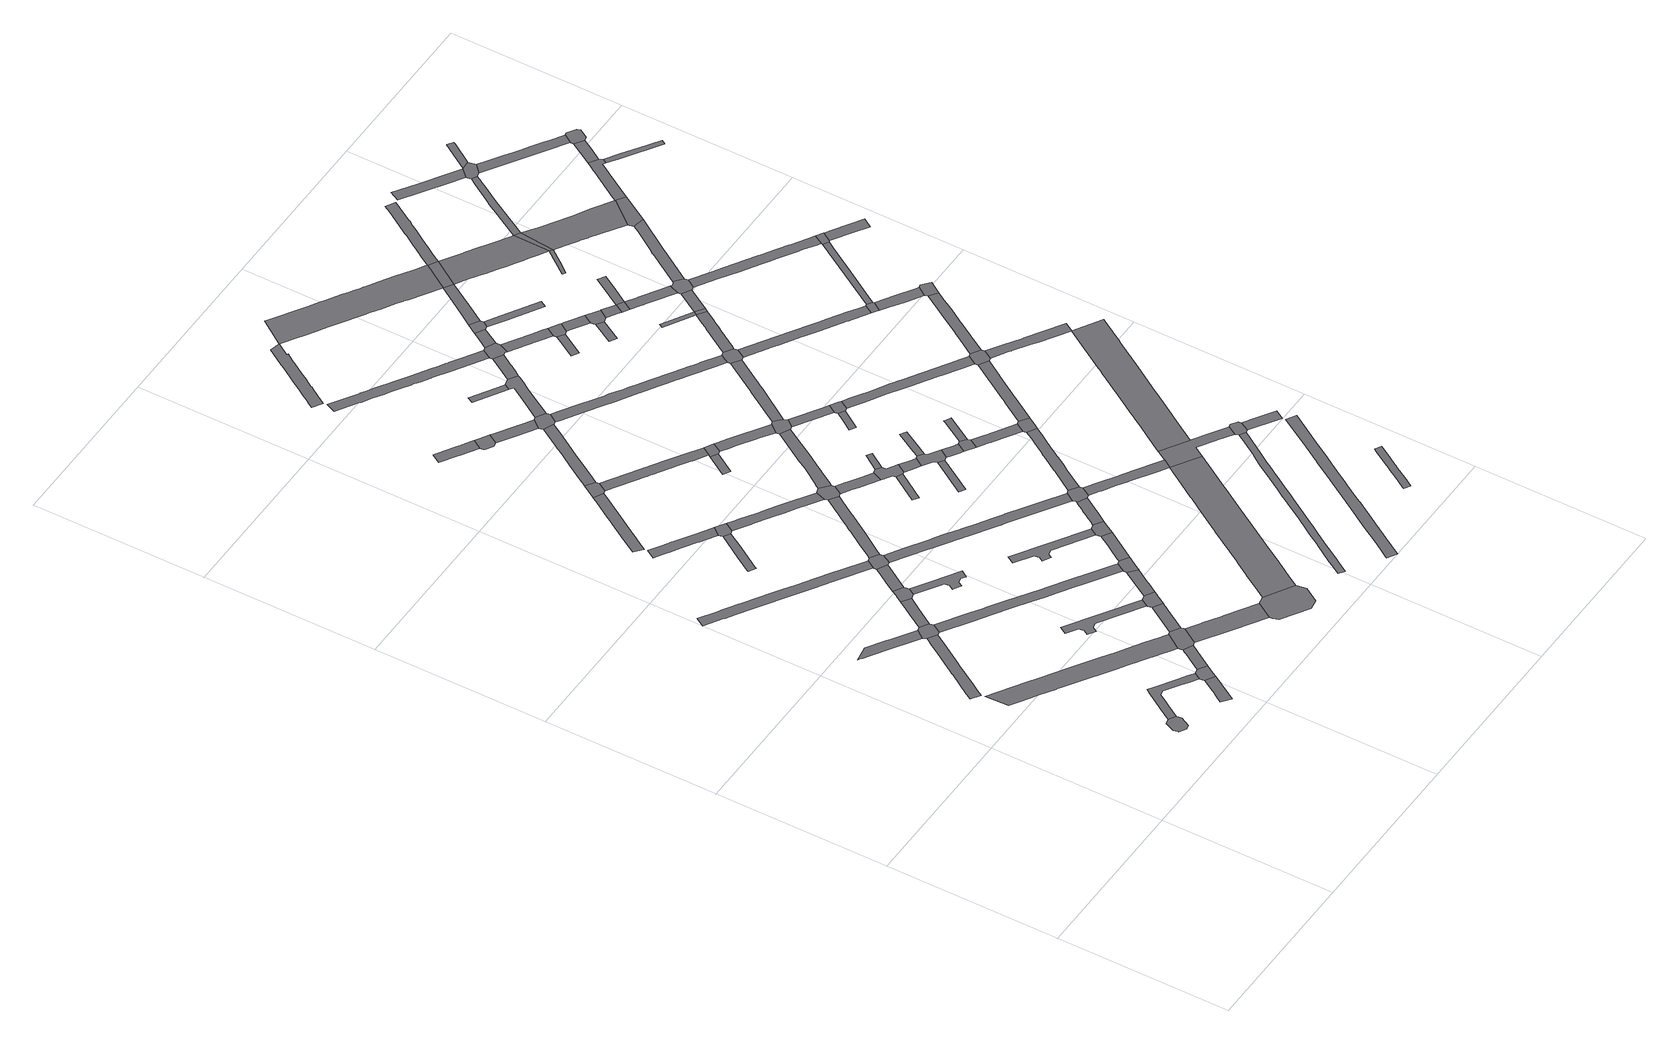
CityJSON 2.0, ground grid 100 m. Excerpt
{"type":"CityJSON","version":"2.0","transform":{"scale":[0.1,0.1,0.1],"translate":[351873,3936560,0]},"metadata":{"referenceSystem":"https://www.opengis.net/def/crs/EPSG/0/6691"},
"CityObjects":{
"road1":{"type":"Road","geometry":[{"type":"MultiSurface","lod":"1","boundaries":[[[0,1,2,3,4,5,6,7,8,9]]]}]},
"road2":{"type":"Road","attributes":{"RoadStructureAttribute.sectionType":"1"},"geometry":[{"type":"MultiSurface","lod":"1","boundaries":[[[10,11,12,13,14,15,16,17,18,19,20,21,22,23,24,25,26,27,28]]]}]},
"road3":{"type":"Road","attributes":{"RoadStructureAttribute.sectionType":"1"},"geometry":[{"type":"MultiSurface","lod":"1","boundaries":[[[29,30,31,32,33,34,35,36,37,38,39,40,41]]]}]},
"road4":{"type":"Road","attributes":{"RoadStructureAttribute.sectionType":"1"},"geometry":[{"type":"MultiSurface","lod":"1","boundaries":[[[42,43,44,45,46,47,48,49,50,51,52,53,54,55,56,57,58,2,1]]]}]},
"road5":{"type":"Road","attributes":{"RoadStructureAttribute.sectionType":"1"},"geometry":[{"type":"MultiSurface","lod":"1","boundaries":[[[59,60,61,62,63,64,65,66,67,68,69,70,71,72,73,74,75,76,77,78,79,80,81,82,83,84,85,86,87,88,89,90]]]}]},
"road6":{"type":"Road","attributes":{"RoadStructureAttribute.sectionType":"1"},"geometry":[{"type":"MultiSurface","lod":"1","boundaries":[[[91,92,93,94,95,96,97,98]]]}]},
"road7":{"type":"Road","geometry":[{"type":"MultiSurface","lod":"1","boundaries":[[[10,28,99,100,101,102,29,41]]]}]},
"road8":{"type":"Road","geometry":[{"type":"MultiSurface","lod":"1","boundaries":[[[103,50,49,93,92,104,105]]]}]},
"road9":{"type":"Road","attributes":{"RoadStructureAttribute.sectionType":"1"},"geometry":[{"type":"MultiSurface","lod":"1","boundaries":[[[106,107,108,109,110,111,112,113,114,115,116,117,118,119,120,121,122,123,124,125,126,127,128,129,130,131,132]]]}]},
"road10":{"type":"Road","attributes":{"RoadStructureAttribute.sectionType":"1"},"geometry":[{"type":"MultiSurface","lod":"1","boundaries":[[[133,134,135,136,137,102,101]]]}]},
"road11":{"type":"Road","attributes":{"RoadStructureAttribute.sectionType":"1"},"geometry":[{"type":"MultiSurface","lod":"1","boundaries":[[[138,139,140,141,142,143,103,105]]]}]},
"road12":{"type":"Road","geometry":[{"type":"MultiSurface","lod":"1","boundaries":[[[144,145,146,147,135,134,148,149,150]]]}]},
"road13":{"type":"Road","geometry":[{"type":"MultiSurface","lod":"1","boundaries":[[[151,80,79,140,139,152,153,154,155]]]}]},
"road14":{"type":"Road","attributes":{"RoadStructureAttribute.sectionType":"1"},"geometry":[{"type":"MultiSurface","lod":"1","boundaries":[[[156,157,158,159,160,161,162,163,164,165,166,167,168,169,170,171,172,173,174,175]]]}]},
"road15":{"type":"Road","attributes":{"RoadStructureAttribute.sectionType":"1"},"geometry":[{"type":"MultiSurface","lod":"1","boundaries":[[[176,177,178,179,180,181,182,183]]]}]},
"road16":{"type":"Road","attributes":{"RoadStructureAttribute.sectionType":"1"},"geometry":[{"type":"MultiSurface","lod":"1","boundaries":[[[184,185,144,150,186,187]]]}]},
"road17":{"type":"Road","attributes":{"RoadStructureAttribute.sectionType":"1"},"geometry":[{"type":"MultiSurface","lod":"1","boundaries":[[[188,189,190,191,192,193,194,195,196,197]]]}]},
"road18":{"type":"Road","attributes":{"RoadStructureAttribute.sectionType":"1"},"geometry":[{"type":"MultiSurface","lod":"1","boundaries":[[[198,199,200,201,202,203,204,205,206,207,208,209,149,148]]]}]},
"road19":{"type":"Road","attributes":{"RoadStructureAttribute.sectionType":"1"},"geometry":[{"type":"MultiSurface","lod":"1","boundaries":[[[210,211,212,213,214,215,216,217,218,219,220,221,222,223,224,225,226,227,228,229,230,231,232,233,234,235,236,237,238,239,240,241,242,100,99]]]}]},
"road20":{"type":"Road","attributes":{"RoadStructureAttribute.sectionType":"1"},"geometry":[{"type":"MultiSurface","lod":"1","boundaries":[[[243,244,245,246,247,248,249,250,251,252,253,254,255,256,257]]]}]},
"road21":{"type":"Road","attributes":{"RoadStructureAttribute.sectionType":"1"},"geometry":[{"type":"MultiSurface","lod":"1","boundaries":[[[258,259,260,261,262,263,151,155]]]}]},
"road22":{"type":"Road","geometry":[{"type":"MultiSurface","lod":"1","boundaries":[[[264,265,266,115,114,187,186,267,268]]]}]},
"road23":{"type":"Road","attributes":{"RoadStructureAttribute.sectionType":"1"},"geometry":[{"type":"MultiSurface","lod":"1","boundaries":[[[269,270,271,272,273,274,275,153,152,276,277,278,279,280]]]}]},
"road24":{"type":"Road","geometry":[{"type":"MultiSurface","lod":"1","boundaries":[[[176,183,281,282,156,175]]]}]},
"road25":{"type":"Road","geometry":[{"type":"MultiSurface","lod":"1","boundaries":[[[196,283,263,262,284,285,286,287,288,289,197]]]}]},
"road26":{"type":"Road","geometry":[{"type":"MultiSurface","lod":"1","boundaries":[[[290,291,292,293,294,249,248]]]}]},
"road27":{"type":"Road","attributes":{"RoadStructureAttribute.sectionType":"1"},"geometry":[{"type":"MultiSurface","lod":"1","boundaries":[[[288,295,296,297,298,299,289]]]}]},
"road28":{"type":"Road","attributes":{"RoadStructureAttribute.sectionType":"1"},"geometry":[{"type":"MultiSurface","lod":"1","boundaries":[[[300,301,302,303,304,305,306,307,308,309,310,265,264,311,312,313,314,315,316,317,318,319,320]]]}]},
"road29":{"type":"Road","attributes":{"RoadStructureAttribute.sectionType":"1"},"geometry":[{"type":"MultiSurface","lod":"1","boundaries":[[[321,322,323,324,325,326,327,328,282,281,329,330,331,332,333,334,335,336,337,338,339,340]]]}]},
"road30":{"type":"Road","attributes":{"RoadStructureAttribute.sectionType":"1"},"geometry":[{"type":"MultiSurface","lod":"1","boundaries":[[[341,342,343,344,345,346,347,348,349,350,351,352]]]}]},
"road31":{"type":"Road","geometry":[{"type":"MultiSurface","lod":"1","boundaries":[[[353,354,355,356,357,280,279,358,359]]]}]},
"road32":{"type":"Road","geometry":[{"type":"MultiSurface","lod":"1","boundaries":[[[360,361,221,220,298,297,362,363,364,365,366,367,368]]]}]},
"road33":{"type":"Road","attributes":{"RoadStructureAttribute.sectionType":"1"},"geometry":[{"type":"MultiSurface","lod":"1","boundaries":[[[369,370,371,372,373,374,375,376,377,378]]]}]},
"road34":{"type":"Road","geometry":[{"type":"MultiSurface","lod":"1","boundaries":[[[379,380,381,382,383,352,351,384,385]]]}]},
"road35":{"type":"Road","attributes":{"RoadStructureAttribute.sectionType":"1"},"geometry":[{"type":"MultiSurface","lod":"1","boundaries":[[[386,387,388,389,390,391,392,393,394,395,293,292,396,397,398,399,400,401]]]}]},
"road36":{"type":"Road","attributes":{"RoadStructureAttribute.sectionType":"1"},"geometry":[{"type":"MultiSurface","lod":"1","boundaries":[[[402,403,404,405,406,407,291,290,408,409,410,411,412,413,414,415,416,417,418,419]]]}]},
"road37":{"type":"Road","attributes":{"RoadStructureAttribute.sectionType":"1"},"geometry":[{"type":"MultiSurface","lod":"1","boundaries":[[[267,420,421,422,423,424,425,426,427,428,429,430,431,432,433,434,435,436,437,438,439,440,441,442,443,444,445,446,447,448,449,450,451,452,453,454,455,456,457,458,459,460,461,462,463,464,465,466,467,268]]]}]},
"road38":{"type":"Road","attributes":{"RoadStructureAttribute.sectionType":"1"},"geometry":[{"type":"MultiSurface","lod":"1","boundaries":[[[367,468,469,470,471,472,473,474,475,476,477,478,479,368]]]}]},
"road39":{"type":"Road","geometry":[{"type":"MultiSurface","lod":"1","boundaries":[[[480,481,482,483,484,321,340,485,300,320]]]}]},
"road40":{"type":"Road","attributes":{"RoadStructureAttribute.sectionType":"1"},"geometry":[{"type":"MultiSurface","lod":"1","boundaries":[[[486,487,488,489,490,381,380,491,492,493]]]}]},
"road41":{"type":"Road","geometry":[{"type":"MultiSurface","lod":"1","boundaries":[[[494,495,496,497]]]}]},
"road42":{"type":"Road","geometry":[{"type":"MultiSurface","lod":"1","boundaries":[[[377,472,471,498,499,500,378]]]}]},
"road43":{"type":"Road","attributes":{"RoadStructureAttribute.sectionType":"1"},"geometry":[{"type":"MultiSurface","lod":"1","boundaries":[[[501,502,503,504,505,506,507,508,509,510,482,481]]]}]},
"road44":{"type":"Road","geometry":[{"type":"MultiSurface","lod":"1","boundaries":[[[511,512,513,514,486,493,386,401]]]}]},
"road45":{"type":"Road","attributes":{"RoadStructureAttribute.sectionType":"1"},"geometry":[{"type":"MultiSurface","lod":"1","boundaries":[[[515,516,517,518,519,520,521,522,523,524,525,526,527,528,529,530,531,532,533,534,535,536,537,538,539,540]]]}]},
"road46":{"type":"Road","attributes":{"RoadStructureAttribute.sectionType":"1"},"geometry":[{"type":"MultiSurface","lod":"1","boundaries":[[[541,542,543,544]]]}]},
"road47":{"type":"Road","geometry":[{"type":"MultiSurface","lod":"1","boundaries":[[[545,546,419,418,497,496,547]]]}]},
"road48":{"type":"Road","attributes":{"RoadStructureAttribute.sectionType":"1"},"geometry":[{"type":"MultiSurface","lod":"1","boundaries":[[[499,548,549,550,551,552,553,554,555,556,557,558,559,500]]]}]},
"road49":{"type":"Road","attributes":{"RoadStructureAttribute.sectionType":"1"},"geometry":[{"type":"MultiSurface","lod":"1","boundaries":[[[560,561,562,563,564,484,483,565,566,567,568,569,570,571,572,573,574]]]}]},
"road50":{"type":"Road","geometry":[{"type":"MultiSurface","lod":"1","boundaries":[[[575,576,577,578,579,506,505,580,581,582,544,543,583]]]}]},
"road51":{"type":"Road","attributes":{"RoadStructureAttribute.sectionType":"1"},"geometry":[{"type":"MultiSurface","lod":"1","boundaries":[[[584,585,586,587,588,589,590,591,592,593,594,595,596,597,598,599,600,601,602,603,604,605,606,607,608,609,610,611,612,613,614,615,616,617,618]]]}]},
"road52":{"type":"Road","attributes":{"RoadStructureAttribute.sectionType":"1"},"geometry":[{"type":"MultiSurface","lod":"1","boundaries":[[[619,620,621,622]]]}]},
"road53":{"type":"Road","attributes":{"RoadStructureAttribute.sectionType":"1"},"geometry":[{"type":"MultiSurface","lod":"1","boundaries":[[[623,624,625,626,627,628]]]}]},
"road54":{"type":"Road","attributes":{"RoadStructureAttribute.sectionType":"1"},"geometry":[{"type":"MultiSurface","lod":"1","boundaries":[[[578,629,630,579]]]}]},
"road55":{"type":"Road","attributes":{"RoadStructureAttribute.sectionType":"1"},"geometry":[{"type":"MultiSurface","lod":"1","boundaries":[[[631,632,633,634,635,636,637,638,639,640,641,642,643,644,645,646,647,648,649,650,651,652,653,654,655,656,657,658,357,356]]]}]},
"road56":{"type":"Road","attributes":{"RoadStructureAttribute.sectionType":"1"},"geometry":[{"type":"MultiSurface","lod":"1","boundaries":[[[659,660,661,662,663,664,665,666,667,668,669,545,547]]]}]},
"road57":{"type":"Road","geometry":[{"type":"MultiSurface","lod":"1","boundaries":[[[670,671,672,622,621,673,674,675,514,513,676,677,678,679,680,681]]]}]},
"road58":{"type":"Road","attributes":{"RoadStructureAttribute.sectionType":"1"},"geometry":[{"type":"MultiSurface","lod":"1","boundaries":[[[682,683,684,685,686,687,575,583]]]}]},
"road59":{"type":"Road","geometry":[{"type":"MultiSurface","lod":"1","boundaries":[[[688,448,447,689,690,691,551,550,692,693,694]]]}]},
"road60":{"type":"Road","geometry":[{"type":"MultiSurface","lod":"1","boundaries":[[[695,696,623,628,697,698,699,700,701,685,684]]]}]},
"road61":{"type":"Road","geometry":[{"type":"MultiSurface","lod":"1","boundaries":[[[574,573,702,703,704,705,665,664]]]}]},
"road62":{"type":"Road","attributes":{"RoadStructureAttribute.sectionType":"1"},"geometry":[{"type":"MultiSurface","lod":"1","boundaries":[[[706,707,708,709,701,700]]]}]},
"road63":{"type":"Road","attributes":{"RoadStructureAttribute.sectionType":"1"},"geometry":[{"type":"MultiSurface","lod":"1","boundaries":[[[710,711,712,698,697,713,714,715,716]]]}]},
"road64":{"type":"Road","attributes":{"RoadStructureAttribute.sectionType":"1"},"geometry":[{"type":"MultiSurface","lod":"1","boundaries":[[[717,672,671,718,719,720,721,722]]]}]},
"road65":{"type":"Road","attributes":{"RoadStructureAttribute.sectionType":"1"},"geometry":[{"type":"MultiSurface","lod":"1","boundaries":[[[723,724,725,726,727,728,693,692,729,730,731,732,733,734,645]]]}]},
"road66":{"type":"Road","attributes":{"RoadStructureAttribute.sectionType":"1"},"geometry":[{"type":"MultiSurface","lod":"1","boundaries":[[[735,736,737,738,739,740,741,742,743,744,745,746,747,748,749,750,751,752,512,511,753,754,755,756,757,758,759,760,761,762,763,764,765,766,767,768,769,770,771,772,773]]]}]},
"road67":{"type":"Road","geometry":[{"type":"MultiSurface","lod":"1","boundaries":[[[710,716,774,775,776,777]]]}]},
"road68":{"type":"Road","attributes":{"RoadStructureAttribute.sectionType":"1"},"geometry":[{"type":"MultiSurface","lod":"1","boundaries":[[[778,779,780,781,703,702]]]}]},
"road69":{"type":"Road","attributes":{"RoadStructureAttribute.sectionType":"1"},"geometry":[{"type":"MultiSurface","lod":"1","boundaries":[[[782,783,784,785,786,787,788,789,790,791,792,793,794,795,796,797,798,799,800,801,688,694]]]}]},
"road70":{"type":"Road","attributes":{"RoadStructureAttribute.sectionType":"1"},"geometry":[{"type":"MultiSurface","lod":"1","boundaries":[[[802,803,804,805,806,807,808,809,810,811,812,813,814,815,816,817,818,819,820,821,822,823,824,825,826,827,828,829,830,831,832,833,834,835,836,837,838,839,840,841]]]}]},
"road71":{"type":"Road","attributes":{"RoadStructureAttribute.sectionType":"1"},"geometry":[{"type":"MultiSurface","lod":"1","boundaries":[[[842,843,844,845,846]]]}]},
"road72":{"type":"Road","geometry":[{"type":"MultiSurface","lod":"1","boundaries":[[[721,847,848,849,850,851,602,601,722]]]}]},
"road73":{"type":"Road","attributes":{"RoadStructureAttribute.sectionType":"1"},"geometry":[{"type":"MultiSurface","lod":"1","boundaries":[[[776,852,853,854,855,777]]]}]},
"road74":{"type":"Road","geometry":[{"type":"MultiSurface","lod":"1","boundaries":[[[856,779,778,842,846,857,858]]]}]},
"road75":{"type":"Road","attributes":{"RoadStructureAttribute.sectionType":"1"},"geometry":[{"type":"MultiSurface","lod":"1","boundaries":[[[859,860,775,774,861,862,863,864,865,866]]]}]},
"road76":{"type":"Road","attributes":{"RoadStructureAttribute.sectionType":"1"},"geometry":[{"type":"MultiSurface","lod":"1","boundaries":[[[867,868,869,870,871,872,705,704,873,874,875,876,877,878]]]}]},
"road77":{"type":"Road","attributes":{"RoadStructureAttribute.sectionType":"1"},"geometry":[{"type":"MultiSurface","lod":"1","boundaries":[[[879,880,851,850,881,882]]]}]},
"road78":{"type":"Road","attributes":{"RoadStructureAttribute.sectionType":"1"},"geometry":[{"type":"MultiSurface","lod":"1","boundaries":[[[883,884,885,849,848,886,887,888,889]]]}]},
"road79":{"type":"Road","attributes":{"RoadStructureAttribute.sectionType":"1"},"geometry":[{"type":"MultiSurface","lod":"1","boundaries":[[[890,891,892,893,894,895,896,897,898,899,900,901,902,903,904,905,906,907,908,909,910,911,912,913,914,915,916,917,918,919,920,921,922,923,924]]]}]},
"road80":{"type":"Road","attributes":{"RoadStructureAttribute.sectionType":"1"},"geometry":[{"type":"MultiSurface","lod":"1","boundaries":[[[925,926,927,928,929]]]}]},
"road81":{"type":"Road","attributes":{"RoadStructureAttribute.sectionType":"1"},"geometry":[{"type":"MultiSurface","lod":"1","boundaries":[[[930,931,932,933,934,935,936,937,938,939,940,941,942,943,944,945,946,947,948,949,950,951,952,953,954,955,956,957,958,959,960,961,962,963,540]]]}]},
"road82":{"type":"Road","geometry":[{"type":"MultiSurface","lod":"1","boundaries":[[[964,965,966,967,879,882]]]}]},
"road83":{"type":"Road","geometry":[{"type":"MultiSurface","lod":"1","boundaries":[[[865,792,791,968,969,970,971,866]]]}]},
"road84":{"type":"Road","geometry":[{"type":"MultiSurface","lod":"1","boundaries":[[[925,929,972,973,974,883,889]]]}]},
"road85":{"type":"Road","geometry":[{"type":"MultiSurface","lod":"1","boundaries":[[[645,644,975,976,977,978,979,980,981,982,983,984,985,986,987,723]]]}]},
"road86":{"type":"Road","geometry":[{"type":"MultiSurface","lod":"1","boundaries":[[[772,867,878,988,989,990,991,773]]]}]},
"road87":{"type":"Road","attributes":{"RoadStructureAttribute.sectionType":"1"},"geometry":[{"type":"MultiSurface","lod":"1","boundaries":[[[992,993,994,995]]]}]},
"road88":{"type":"Road","attributes":{"RoadStructureAttribute.sectionType":"1"},"geometry":[{"type":"MultiSurface","lod":"1","boundaries":[[[996,997,998,999,965,964]]]}]},
"road89":{"type":"Road","attributes":{"RoadStructureAttribute.sectionType":"1"},"geometry":[{"type":"MultiSurface","lod":"1","boundaries":[[[945,1000,1001,1002,1003,967,966,1004,1005,1006,1007]]]}]},
"road90":{"type":"Road","attributes":{"RoadStructureAttribute.sectionType":"1"},"geometry":[{"type":"MultiSurface","lod":"1","boundaries":[[[1008,1009,1010,973,972,1011,1012,1013,1014,1015]]]}]},
"road91":{"type":"Road","attributes":{"RoadStructureAttribute.sectionType":"1"},"geometry":[{"type":"MultiSurface","lod":"1","boundaries":[[[1016,1017,1018,1019,1020,1021,1022,1023,1024,1025,1026,1027,1028,1029,1030,858,857,1031,1032,1033,1034,1035,1036,1037,1038,1039,1040,1041]]]}]},
"road92":{"type":"Road","attributes":{"RoadStructureAttribute.sectionType":"1"},"geometry":[{"type":"MultiSurface","lod":"1","boundaries":[[[1042,1043,1044,1045,1046,1047,1048,1049,1050,1051,1052,1053,1054,1055,1056,1057,1058]]]}]},
"road93":{"type":"Road","attributes":{"RoadStructureAttribute.sectionType":"1"},"geometry":[{"type":"MultiSurface","lod":"1","boundaries":[[[1059,1060,1061,1062,1063,971,970,1064,1065,1066,1067,1068,1069]]]}]},
"road94":{"type":"Road","geometry":[{"type":"MultiSurface","lod":"1","boundaries":[[[1070,1071,1008,1015,995,994,1072,1073]]]}]},
"road95":{"type":"Road","geometry":[{"type":"MultiSurface","lod":"1","boundaries":[[[980,822,821,1074,1075,1076,1077,981]]]}]},
"road96":{"type":"Road","attributes":{"RoadStructureAttribute.sectionType":"1"},"geometry":[{"type":"MultiSurface","lod":"1","boundaries":[[[990,1078,1079,1080,1081,1082,1083,1084,1085,1086,1087,1088,1089,991]]]}]},
"road97":{"type":"Road","attributes":{"RoadStructureAttribute.sectionType":"1"},"geometry":[{"type":"MultiSurface","lod":"1","boundaries":[[[1072,1090,1091,1092,1093,1094,1095,1073]]]}]},
"road98":{"type":"Road","attributes":{"RoadStructureAttribute.sectionType":"1"},"geometry":[{"type":"MultiSurface","lod":"1","boundaries":[[[1096,1097,1098,1085]]]}]},
"road99":{"type":"Road","geometry":[{"type":"MultiSurface","lod":"1","boundaries":[[[945,1007,1099,946]]]}]},
"road100":{"type":"Road","geometry":[{"type":"MultiSurface","lod":"1","boundaries":[[[1093,1100,1101,1094]]]}]},
"road101":{"type":"Road","attributes":{"RoadStructureAttribute.sectionType":"1"},"geometry":[{"type":"MultiSurface","lod":"1","boundaries":[[[1074,1102,1103,1104,1105,1106,1107,1075]]]}]},
"road102":{"type":"Road","attributes":{"RoadStructureAttribute.sectionType":"1"},"geometry":[{"type":"MultiSurface","lod":"1","boundaries":[[[988,1108,1109,1110,1111,1112,1113,1114,1115,1116,1117,1118,1119,1120,1121,1122,1123,1124,1125,1126,1127,1128,1129,1130,1131,1132,1133,989]]]}]},
"road103":{"type":"Road","geometry":[{"type":"MultiSurface","lod":"1","boundaries":[[[1084,1134,1096,1085]]]}]},
"road104":{"type":"Road","attributes":{"RoadStructureAttribute.sectionType":"1"},"geometry":[{"type":"MultiSurface","lod":"1","boundaries":[[[1135,1136,1137,1138,1139,1101,1100,1140,1141,1142,1143,1144,1145]]]}]},
"road105":{"type":"Road","attributes":{"RoadStructureAttribute.sectionType":"1"},"geometry":[{"type":"MultiSurface","lod":"1","boundaries":[[[985,1146,1147,1148,1149,1150,1151,1152,1153,1154,1155,1156,1157,1158,1159,1160,1161,1162,1163,1164,1165,1166,1167,1168,1169,1170,1171,986]]]}]},
"road106":{"type":"Road","attributes":{"RoadStructureAttribute.sectionType":"1"},"geometry":[{"type":"MultiSurface","lod":"1","boundaries":[[[1101,1172,1173,1174,1175,1094]]]}]},
"road107":{"type":"Road","geometry":[{"type":"MultiSurface","lod":"1","boundaries":[[[1176,1177,1178,1179,1016,1041,1059,1069]]]}]},
"road108":{"type":"Road","attributes":{"RoadStructureAttribute.sectionType":"1"},"geometry":[{"type":"MultiSurface","lod":"1","boundaries":[[[1134,1180,1181,1182,1183,1096]]]}]},
"road109":{"type":"Road","attributes":{"RoadStructureAttribute.sectionType":"1"},"geometry":[{"type":"MultiSurface","lod":"1","boundaries":[[[1184,1185,1186,1187,1188,1189,1190,1191,1099,1007,1192,1193,1194,1195,1196,1197,1198,1199,1200,1201,1202,1203,1204]]]}]},
"road110":{"type":"Road","geometry":[{"type":"MultiSurface","lod":"1","boundaries":[[[1205,1206,1207,1208,1209,1210,1135,1145,1182,1181]]]}]},
"road111":{"type":"Road","attributes":{"RoadStructureAttribute.sectionType":"1"},"geometry":[{"type":"MultiSurface","lod":"1","boundaries":[[[1211,1212,1213,1214,1215,1203]]]}]},
"road112":{"type":"Road","attributes":{"RoadStructureAttribute.sectionType":"1"},"geometry":[{"type":"MultiSurface","lod":"1","boundaries":[[[1099,1216,1217,1218,1219,1220,1221,1222,1223,1224,1225,1226,1227,1228,1229,1230,1231,1232,1233,1234,1235,1236,946]]]}]},
"road113":{"type":"Road","attributes":{"RoadStructureAttribute.sectionType":"1"},"geometry":[{"type":"MultiSurface","lod":"1","boundaries":[[[1237,1238,1239,1240,1177,1176,1241,1242,1243,1244,1245,1246,1247,1160,1248]]]}]},
"road114":{"type":"Road","attributes":{"RoadStructureAttribute.sectionType":"1"},"geometry":[{"type":"MultiSurface","lod":"1","boundaries":[[[1178,1249,1250,1251,1252,1253,1254,1255,1256,1257,1258,1259,1260,1261,1262,1263,1264,1179]]]}]},
"road115":{"type":"Road","geometry":[{"type":"MultiSurface","lod":"1","boundaries":[[[1265,1266,1267,1268,1269,1122,1121]]]}]},
"road116":{"type":"Road","geometry":[{"type":"MultiSurface","lod":"1","boundaries":[[[1203,1215,1270,1204]]]}]},
"road117":{"type":"Road","attributes":{"RoadStructureAttribute.sectionType":"1"},"geometry":[{"type":"MultiSurface","lod":"1","boundaries":[[[1266,1271,1272,1273,1274,1275,1276,1277,1278,1279,1280,1267]]]}]},
"road118":{"type":"Road","attributes":{"RoadStructureAttribute.sectionType":"1"},"geometry":[{"type":"MultiSurface","lod":"1","boundaries":[[[1281,1282,1283,1284,1208,1207,1285,1286,1287,1288,1289]]]}]},
"road119":{"type":"Road","attributes":{"RoadStructureAttribute.sectionType":"1"},"geometry":[{"type":"MultiSurface","lod":"1","boundaries":[[[1290,1291,1292,1293,1294,1295,1296,1297,1298,1299,1300,1301,1302,1303,1304,1305,1306,1307,1308,1309,1206,1205]]]}]},
"road120":{"type":"Road","geometry":[{"type":"MultiSurface","lod":"1","boundaries":[[[1310,1311,1276,1275,1259,1258]]]}]},
"road121":{"type":"Road","attributes":{"RoadStructureAttribute.sectionType":"1"},"geometry":[{"type":"MultiSurface","lod":"1","boundaries":[[[1312,1269,1268,1313,1314,1315,1316,1317]]]}]},
"road122":{"type":"Road","attributes":{"RoadStructureAttribute.sectionType":"1"},"geometry":[{"type":"MultiSurface","lod":"1","boundaries":[[[1318,1319,1320,1321,1322,1323,1270,1215,1324,1325,1326,1327,1328,1329,1330,1331,1332]]]}]},
"road123":{"type":"Road","attributes":{"RoadStructureAttribute.sectionType":"1"},"geometry":[{"type":"MultiSurface","lod":"1","boundaries":[[[1270,1333,1334,1335,1336,1337,1338,1339,1340,1341,1342,1343,1344,1345,1346,1347,1348,1349,1204]]]}]},
"road124":{"type":"Road","attributes":{"RoadStructureAttribute.sectionType":"1"},"geometry":[{"type":"MultiSurface","lod":"1","boundaries":[[[1350,1351,1352,1353,1354,1355,1356,1357,1358,1359]]]}]},
"road125":{"type":"Road","geometry":[{"type":"MultiSurface","lod":"1","boundaries":[[[1288,1360,1332,1331,1289]]]}]},
"road126":{"type":"Road","geometry":[{"type":"MultiSurface","lod":"1","boundaries":[[[1301,1300,1317,1316,1361,1362]]]}]},
"road127":{"type":"Road","geometry":[{"type":"MultiSurface","lod":"1","boundaries":[[[1363,1364,1365,1366,1367,1368,1354,1353,1341,1340]]]}]},
"road128":{"type":"Road","attributes":{"RoadStructureAttribute.sectionType":"1"},"geometry":[{"type":"MultiSurface","lod":"1","boundaries":[[[1361,1369,1370,1371,1372,1373,1374,1375,1376,1362]]]}]},
"road129":{"type":"Road","attributes":{"RoadStructureAttribute.sectionType":"1"},"geometry":[{"type":"MultiSurface","lod":"1","boundaries":[[[1377,1378,1379,1380,1366,1365]]]}]},
"road130":{"type":"Road","attributes":{"RoadStructureAttribute.sectionType":"1"},"geometry":[{"type":"MultiSurface","lod":"1","boundaries":[[[1381,1382,1383,1384,1385,1386,1332,1360,1387,1388,1389,1390,1391,1392,1393,1394]]]}]},
"road131":{"type":"Road","attributes":{"RoadStructureAttribute.sectionType":"1"},"geometry":[{"type":"MultiSurface","lod":"1","boundaries":[[[1395,1396,1397,1398,1399,1400,1401,1402,1403,1404,1405,1364,1363,1406,1407,1408,1409,1410,1411,1412,1413,1414,1415]]]}]},
"road132":{"type":"Road","geometry":[{"type":"MultiSurface","lod":"1","boundaries":[[[1416,1417,1418,1419,1381,1394]]]}]},
"road133":{"type":"Road","attributes":{"RoadStructureAttribute.sectionType":"1"},"geometry":[{"type":"MultiSurface","lod":"1","boundaries":[[[1420,1421,1422,1423,1424,1393,1392]]]}]},
"road134":{"type":"Road","geometry":[{"type":"MultiSurface","lod":"1","boundaries":[[[1414,1419,1418,1425,1426,1427,1428,1429,1415]]]}]}
},
"vertices":[
[685,302,0],[679,332,0],[641,356,0],[611,349,0],[587,293,0],[588,292,0],[594,266,0],[591,262,0],[631,241,0],[658,247,0],
[511,1688,0],[482,1642,0],[462,1611,0],[461,1610,0],[410,1529,0],[383,1486,0],[380,1481,0],[360,1450,0],[353,1439,0],[273,1312,0],[269,1306,0],[250,1276,0],[301,1243,0],[322,1277,0],[348,1317,0],[431,1449,0],[435,1456,0],[507,1570,0],[561,1655,0],
[538,1759,0],[411,1839,0],[393,1851,0],[289,1917,0],[198,1903,0],[209,1896,0],[221,1888,0],[262,1863,0],[276,1854,0],[338,1815,0],[358,1801,0],[444,1746,0],[499,1710,0],
[727,406,0],[728,408,0],[747,437,0],[772,478,0],[802,484,0],[886,431,0],[924,406,0],[972,376,0],[996,414,0],[964,434,0],[912,467,0],[911,468,0],[809,533,0],[770,558,0],[746,521,0],[716,474,0],[688,429,0],
[313,1087,0],[368,1052,0],[442,1005,0],[453,998,0],[534,946,0],[543,941,0],[551,935,0],[635,881,0],[649,873,0],[656,869,0],[771,795,0],[793,781,0],[820,763,0],[871,731,0],[916,702,0],[921,699,0],[949,682,0],[1015,639,0],[1019,637,0],[1071,603,0],[1104,583,0],[1166,673,0],[1138,690,0],[1126,698,0],[1052,746,0],[971,798,0],[920,830,0],[846,877,0],[698,972,0],[562,1059,0],[505,1096,0],[306,1222,0],
[956,197,0],[1029,314,0],[978,346,0],[932,272,0],[930,269,0],[914,243,0],[886,199,0],[933,159,0],
[580,1660,0],[612,1711,0],[608,1733,0],[557,1763,0],
[1025,420,0],[1045,340,0],[1076,388,0],
[103,2630,0],[110,2625,0],[154,2597,0],[244,2540,0],[452,2407,0],[522,2362,0],[617,2302,0],[638,2289,0],[805,2183,0],[837,2233,0],[708,2315,0],[679,2334,0],[590,2391,0],[584,2395,0],[582,2396,0],[502,2445,0],[494,2450,0],[444,2485,0],[393,2517,0],[250,2608,0],[249,2608,0],[227,2622,0],[186,2648,0],[152,2670,0],[129,2684,0],[35,2744,0],[4,2693,0],
[679,1845,0],[719,1906,0],[668,1938,0],[635,1886,0],[614,1853,0],
[1135,483,0],[1162,526,0],[1108,553,0],[1099,537,0],[1091,524,0],[1069,491,0],
[713,2012,0],[693,1978,0],[688,1970,0],[682,1961,0],[748,1913,0],[772,1951,0],[765,1980,0],
[1186,678,0],[1182,534,0],[1243,626,0],[1241,632,0],[1238,648,0],
[639,3014,0],[628,3021,0],[554,3067,0],[547,3072,0],[469,3121,0],[464,3124,0],[433,3144,0],[431,3145,0],[383,3175,0],[327,3210,0],[295,3159,0],[347,3127,0],[361,3118,0],[371,3111,0],[428,3076,0],[434,3072,0],[510,3024,0],[515,3021,0],[594,2971,0],[601,2966,0],
[610,2943,0],[517,2800,0],[463,2712,0],[459,2704,0],[497,2681,0],[504,2692,0],[590,2828,0],[644,2920,0],
[781,2121,0],[747,2067,0],[861,2132,0],[805,2162,0],
[929,1161,0],[902,1118,0],[965,1078,0],[972,1049,0],[954,1020,0],[997,995,0],[1014,1022,0],[1043,1029,0],[1284,875,0],[1311,917,0],
[880,1827,0],[891,1820,0],[897,1791,0],[883,1768,0],[881,1765,0],[884,1763,0],[924,1738,0],[939,1764,0],[969,1770,0],[993,1754,0],[1018,1792,0],[876,1883,0],
[744,1554,0],[776,1533,0],[912,1446,0],[1020,1376,0],[1073,1341,0],[1080,1337,0],[1125,1309,0],[1145,1297,0],[1207,1256,0],[1257,1223,0],[1438,1106,0],[1469,1158,0],[1460,1163,0],[1439,1177,0],[1418,1190,0],[1397,1204,0],[1376,1217,0],[1355,1231,0],[1334,1244,0],[1318,1255,0],[1313,1258,0],[1292,1272,0],[1289,1273,0],[1284,1277,0],[1255,1296,0],[1240,1305,0],[1146,1367,0],[1112,1388,0],[945,1496,0],[862,1549,0],[838,1565,0],[821,1576,0],[777,1605,0],
[343,3262,0],[370,3306,0],[426,3395,0],[447,3429,0],[546,3587,0],[563,3614,0],[508,3640,0],[493,3616,0],[423,3504,0],[418,3496,0],[397,3462,0],[342,3375,0],[295,3298,0],[277,3270,0],[323,3230,0],
[1283,719,0],[1294,737,0],[1328,791,0],[1333,798,0],[1342,813,0],[1291,845,0],
[907,2208,0],[857,2237,0],[854,2237,0],[880,2136,0],[908,2188,0],
[1434,503,0],[1431,505,0],[1427,508,0],[1423,510,0],[1410,518,0],[1330,570,0],[1320,576,0],[1185,532,0],[1362,419,0],[1369,414,0],[1533,309,0],[1594,404,0],
[664,2927,0],[696,2978,0],
[1285,870,0],[1365,851,0],[1371,860,0],[1380,875,0],[1391,892,0],[1392,894,0],[1340,924,0],
[582,3619,0],[614,3670,0],[610,3689,0],[559,3722,0],[513,3648,0],
[1428,951,0],[1435,962,0],[1486,1044,0],[1438,1086,0],[1425,1065,0],
[1107,2631,0],[1055,2551,0],[1053,2547,0],[1028,2508,0],[995,2455,0],[984,2438,0],[983,2436,0],[981,2434,0],[971,2417,0],[911,2323,0],[867,2254,0],[918,2225,0],[996,2345,0],[1001,2353,0],[1032,2402,0],[1033,2403,0],[1075,2469,0],[1077,2472,0],[1096,2501,0],[1131,2557,0],[1158,2599,0],
[1122,2709,0],[965,2808,0],[937,2826,0],[870,2867,0],[846,2883,0],[796,2915,0],[758,2939,0],[734,2954,0],[756,2869,0],[766,2863,0],[767,2862,0],[843,2814,0],[844,2813,0],[849,2810,0],[915,2769,0],[934,2757,0],[972,2733,0],[1030,2696,0],[1038,2691,0],[1102,2651,0],
[538,4373,0],[479,4409,0],[478,4410,0],[455,4424,0],[375,4474,0],[356,4486,0],[323,4433,0],[419,4373,0],[420,4372,0],[422,4371,0],[516,4312,0],[551,4364,0],
[1699,164,0],[1756,173,0],[1811,260,0],[1800,318,0],[1640,413,0],[1538,290,0],[1546,259,0],
[1484,1160,0],[1480,1159,0],[1488,1047,0],[1493,1054,0],[1504,1072,0],[1532,1117,0],[1538,1127,0],[1541,1130,0],[1489,1161,0],
[1227,1649,0],[1200,1607,0],[1300,1543,0],[1306,1514,0],[1291,1490,0],[1334,1464,0],[1348,1487,0],[1377,1493,0],[1588,1359,0],[1614,1402,0],
[564,4259,0],[592,4264,0],[625,4318,0],[573,4351,0],[565,4356,0],[522,4291,0],[524,4283,0],
[801,4110,0],[731,3998,0],[727,3991,0],[702,3951,0],[680,3917,0],[648,3864,0],[609,3803,0],[576,3749,0],[571,3742,0],[567,3735,0],[631,3723,0],[662,3773,0],[730,3883,0],[787,3973,0],[824,4032,0],[857,4085,0],
[1018,3416,0],[919,3478,0],[825,3538,0],[824,3539,0],[814,3545,0],[812,3546,0],[779,3495,0],[782,3493,0],[803,3480,0],[808,3477,0],[880,3431,0],[898,3420,0],[915,3410,0],[985,3365,0],[993,3360,0],[996,3358,0],[1073,3310,0],[1105,3360,0],
[884,2134,0],[1062,2020,0],[1070,2015,0],[1153,1960,0],[1209,1927,0],[1211,1925,0],[1243,1904,0],[1246,1902,0],[1384,1815,0],[1401,1803,0],[1407,1800,0],[1429,1786,0],[1450,1773,0],[1471,1759,0],[1492,1746,0],[1513,1733,0],[1534,1719,0],[1555,1706,0],[1576,1692,0],[1592,1683,0],[1597,1679,0],[1618,1665,0],[1639,1652,0],[1660,1638,0],[1682,1625,0],[1703,1612,0],[1724,1598,0],[1740,1588,0],[1772,1639,0],[1744,1657,0],[1680,1698,0],[1581,1762,0],[1481,1825,0],[1478,1827,0],[1457,1840,0],[1448,1845,0],[1434,1854,0],[1373,1893,0],[1356,1904,0],[1275,1956,0],[1272,1958,0],[1196,2008,0],[1154,2034,0],[1119,2055,0],[1103,2065,0],[1024,2116,0],[1011,2124,0],[912,2186,0],
[1548,1140,0],[1568,1173,0],[1641,1288,0],[1647,1299,0],[1595,1330,0],[1579,1305,0],[1566,1284,0],[1552,1262,0],[1539,1241,0],[1526,1220,0],[1512,1199,0],[1499,1178,0],
[1161,2600,0],[1177,2604,0],[1210,2655,0],[1205,2674,0],[1153,2717,0],[1104,2642,0],
[833,4187,0],[773,4225,0],[757,4236,0],[751,4239,0],[648,4304,0],[691,4202,0],[692,4201,0],[792,4138,0],
[990,3178,0],[1028,3154,0],[1104,3274,0],[1066,3298,0],
[1668,1333,0],[1695,1376,0],[1644,1408,0],
[1234,2568,0],[1269,2545,0],[1273,2543,0],[1321,2513,0],[1368,2484,0],[1392,2540,0],[1352,2564,0],[1341,2572,0],[1270,2617,0],[1260,2623,0],
[877,4089,0],[909,4140,0],[904,4160,0],[853,4192,0],
[579,5574,0],[515,5473,0],[501,5450,0],[464,5392,0],[440,5354,0],[412,5308,0],[380,5258,0],[366,5236,0],[343,5200,0],[331,5181,0],[385,5147,0],[396,5165,0],[445,5243,0],[456,5260,0],[460,5266,0],[478,5296,0],[486,5307,0],[508,5343,0],[517,5356,0],[532,5380,0],[560,5425,0],[565,5433,0],[582,5458,0],[599,5484,0],[591,5488,0],[637,5561,0],
[1326,2274,0],[1359,2252,0],[1462,2413,0],[1425,2429,0],
[1155,3330,0],[1122,3350,0],[1123,3278,0],
[1732,1436,0],[1734,1439,0],[1795,1536,0],[1740,1561,0],[1738,1559,0],[1725,1538,0],[1712,1517,0],[1698,1495,0],[1685,1474,0],[1672,1453,0],[1659,1432,0],[1645,1411,0],
[1269,2897,0],[1251,2863,0],[1229,2830,0],[1178,2755,0],[1162,2731,0],[1215,2689,0],[1256,2754,0],[1259,2759,0],[1269,2774,0],[1281,2793,0],[1325,2862,0],[1327,2866,0],[1329,2871,0],[1444,3059,0],[1387,3087,0],
[1509,2467,0],[1503,2470,0],[1452,2502,0],[1448,2526,0],[1419,2546,0],[1384,2474,0],[1389,2470,0],[1424,2448,0],[1475,2415,0],
[366,5071,0],[479,5000,0],[492,4992,0],[547,4958,0],[570,4943,0],[602,4923,0],[637,4901,0],[679,4875,0],[732,4842,0],[740,4837,0],[747,4832,0],[758,4826,0],[774,4815,0],[827,4783,0],[830,4781,0],[917,4726,0],[1058,4638,0],[1098,4613,0],[1130,4664,0],[1030,4727,0],[966,4767,0],[962,4769,0],[951,4776,0],[914,4799,0],[884,4818,0],[785,4880,0],[763,4893,0],[693,4937,0],[681,4945,0],[649,4965,0],[608,4990,0],[579,5009,0],[546,5029,0],[545,5030,0],[389,5127,0],
[800,4551,0],[779,4517,0],[955,4409,0],[976,4443,0],
[1623,2306,0],[1498,2107,0],[1497,2106,0],[1531,2084,0],[1532,2086,0],[1657,2284,0],
[1508,2620,0],[1480,2637,0],
[1825,358,0],[1843,388,0],[1914,502,0],[1952,563,0],[2013,660,0],[2081,770,0],[2083,773,0],[2104,807,0],[2107,812,0],[2197,956,0],[2211,978,0],[2222,996,0],[2298,1117,0],[2351,1203,0],[2197,1299,0],[2126,1185,0],[2070,1097,0],[2069,1095,0],[2021,1019,0],[1932,879,0],[1929,874,0],[1919,857,0],[1797,662,0],[1786,645,0],[1741,574,0],[1737,567,0],[1696,502,0],[1671,461,0],
[1168,3250,0],[1198,3232,0],[1299,3167,0],[1310,3159,0],[1378,3114,0],[1385,3109,0],[1427,3158,0],[1222,3289,0],[1197,3306,0],[1196,3306,0],[1169,3321,0],
[1057,4405,0],[1066,4421,0],[1015,4453,0],[979,4395,0],[978,4392,0],[910,4284,0],[941,4220,0],[961,4252,0],[1010,4331,0],[1017,4342,0],[1028,4360,0],[1030,4363,0],
[1535,2378,0],[1540,2375,0],[1559,2363,0],[1592,2414,0],[1576,2424,0],[1518,2461,0],
[1791,1644,0],[1741,1584,0],[1741,1582,0],[1744,1568,0],[1815,1541,0],[1847,1592,0],[1842,1612,0],
[1616,2327,0],[1619,2325,0],[1676,2289,0],[1711,2339,0],[1648,2379,0],[1643,2397,0],[1610,2419,0],
[1464,3064,0],[1496,3105,0],[1487,3127,0],[1445,3166,0],
[1672,2446,0],[1733,2555,0],[1699,2575,0],[1628,2451,0],
[1791,2288,0],[1779,2295,0],[1776,2297,0],[1692,2279,0],[1742,2247,0],[1748,2243,0],[1759,2237,0],
[1083,4562,0],[1087,4454,0],[1107,4486,0],[1114,4498,0],[1154,4562,0],[1103,4593,0],
[2232,1349,0],[2175,1385,0],[2107,1428,0],[2032,1474,0],[2015,1484,0],[1927,1540,0],[1873,1503,0],[1877,1501,0],[1947,1458,0],[2001,1424,0],[2011,1417,0],[2140,1335,0],
[1620,3696,0],[1613,3700,0],[1554,3737,0],[1543,3744,0],[1481,3783,0],[1383,3844,0],[1316,3885,0],[1294,3899,0],[1281,3908,0],[1257,3922,0],[1226,3942,0],[1188,3967,0],[1177,3971,0],[1166,3978,0],[1103,4018,0],[1098,4022,0],[1067,4041,0],[949,4115,0],[894,4078,0],[1022,3998,0],[1037,3989,0],[1084,3959,0],[1090,3955,0],[1163,3908,0],[1176,3900,0],[1195,3890,0],[1281,3837,0],[1284,3835,0],[1295,3828,0],[1351,3793,0],[1362,3786,0],[1376,3777,0],[1397,3764,0],[1457,3727,0],[1459,3726,0],[1521,3687,0],[1631,3617,0],[1691,3580,0],[1723,3631,0],
[1817,2200,0],[1849,2250,0],[1843,2268,0],[1811,2292,0],
[1663,2935,0],[1694,2984,0],[1669,2999,0],[1500,3103,0],
[1916,1729,0],[1936,1760,0],[1969,1812,0],[1976,1824,0],[1983,1835,0],[2014,1885,0],[2015,1886,0],[2043,1929,0],[2062,1960,0],[2093,2009,0],[2042,2042,0],[2008,1983,0],[2004,1976,0],[1976,1932,0],[1960,1907,0],[1943,1882,0],[1941,1878,0],[1925,1852,0],[1881,1783,0],[1874,1772,0],
[2016,160,0],[2054,221,0],[2066,240,0],[2073,251,0],[2141,361,0],[2184,428,0],[2203,458,0],[2236,510,0],[2311,629,0],[2332,663,0],[2337,670,0],[2345,684,0],[2380,740,0],[2426,812,0],[2428,816,0],[2469,882,0],[2484,904,0],[2521,964,0],[2522,965,0],[2613,1105,0],[2579,1125,0],[2547,1074,0],[2493,988,0],[2491,985,0],[2449,926,0],[2408,858,0],[2391,832,0],[2343,756,0],[2311,705,0],[2298,684,0],[2278,651,0],[2226,564,0],[2169,479,0],[2150,448,0],[2113,386,0],[2109,380,0],[2032,262,0],[2020,242,0],[1996,200,0],[1985,180,0],
[1667,2915,0],[1638,2872,0],[1594,2807,0],[1628,2785,0],[1701,2894,0],
[1174,4566,0],[1184,4558,0],[1208,4615,0],[1208,4642,0],[1150,4668,0],
[1933,2417,0],[1924,2422,0],[1898,2438,0],[1891,2426,0],
[1742,2954,0],[1720,2898,0],[1751,2948,0],
[1921,2205,0],[1912,2211,0],[1877,2162,0],[1889,2154,0],[1893,2151,0],[1975,2099,0],[2037,2061,0],[2070,2112,0],
[1695,3561,0],[1613,3430,0],[1612,3429,0],[1604,3417,0],[1580,3379,0],[1569,3362,0],[1620,3330,0],[1630,3345,0],[1643,3366,0],[1644,3368,0],[1655,3385,0],[1746,3529,0],
[1213,4768,0],[1186,4724,0],[1257,4724,0],[1265,4736,0],
[1435,4475,0],[1412,4489,0],[1360,4521,0],[1279,4501,0],[1328,4470,0],[1340,4462,0],[1403,4424,0],
[2259,1,0],[2263,9,0],[2327,112,0],[2381,198,0],[2383,201,0],[2386,207,0],[2395,221,0],[2478,355,0],[2496,384,0],[2552,474,0],[2570,503,0],[2571,505,0],[2614,574,0],[2665,657,0],[2668,661,0],[2732,763,0],[2761,810,0],[2850,954,0],[2799,986,0],[2733,879,0],[2712,846,0],[2680,794,0],[2619,696,0],[2617,693,0],[2563,606,0],[2524,544,0],[2524,543,0],[2501,506,0],[2445,416,0],[2431,393,0],[2334,238,0],[2279,148,0],[2243,91,0],[2212,41,0],[2207,33,0],
[1407,4404,0],[1392,4379,0],[1326,4272,0],[1365,4249,0],[1444,4377,0],
[735,5499,0],[744,5494,0],[820,5446,0],[824,5444,0],[869,5416,0],[940,5371,0],[1022,5319,0],[1052,5301,0],[1054,5300,0],[1099,5271,0],[1115,5261,0],[1192,5213,0],[1223,5193,0],[1227,5190,0],[1246,5178,0],[1411,5072,0],[1510,5225,0],[1504,5229,0],[1455,5260,0],[1397,5297,0],[1366,5316,0],[1277,5372,0],[1213,5412,0],[1209,5414,0],[1194,5423,0],[1162,5443,0],[1137,5459,0],[1112,5475,0],[1026,5529,0],[1004,5543,0],[966,5568,0],[939,5584,0],[751,5702,0],[740,5709,0],
[1283,4739,0],[1306,4772,0],[1303,4790,0],[1249,4825,0],
[2113,2040,0],[2123,2055,0],[2140,2083,0],[2089,2116,0],
[1463,4383,0],[1498,4435,0],[1493,4438,0],
[2389,1264,0],[2397,1258,0],[2488,1203,0],[2491,1200,0],[2492,1200,0],[2572,1147,0],[2603,1198,0],[2520,1251,0],[2519,1252,0],[2431,1308,0],[2420,1314,0],[2268,1410,0],[2254,1386,0],
[1766,3533,0],[1798,3584,0],[1793,3604,0],[1743,3635,0],
[1515,4163,0],[1554,4141,0],[1622,4260,0],[1585,4285,0],
[1376,4683,0],[1563,4569,0],[1584,4603,0],[1394,4719,0],
[1323,4937,0],[1320,4932,0],[1304,4904,0],[1268,4853,0],[1322,4822,0],[1326,4828,0],[1373,4900,0],[1462,5041,0],
[1609,4365,0],[1549,4403,0],[1513,4425,0],[1488,4371,0],[1517,4353,0],[1538,4339,0],[1559,4326,0],[1578,4314,0],
[2359,2572,0],[2324,2595,0],[2265,2632,0],[2189,2679,0],[2149,2705,0],[2128,2718,0],[2054,2764,0],[2025,2782,0],[2006,2794,0],[1989,2804,0],[1901,2855,0],[1880,2868,0],[1842,2892,0],[1786,2927,0],[1777,2932,0],[1759,2873,0],[1802,2845,0],[1914,2781,0],[1993,2731,0],[2029,2708,0],[2042,2700,0],[2053,2693,0],[2155,2629,0],[2172,2619,0],[2269,2558,0],[2327,2521,0],
[2749,260,0],[2750,261,0],[2790,327,0],[2797,339,0],[2805,352,0],[2831,394,0],[2880,474,0],[2846,495,0],[2838,482,0],[2787,398,0],[2777,382,0],[2774,377,0],[2756,348,0],[2725,297,0],[2684,230,0],[2678,222,0],[2713,202,0],
[2332,2502,0],[2187,2272,0],[2175,2252,0],[2169,2244,0],[2152,2216,0],[2184,2154,0],[2223,2215,0],[2225,2219,0],[2316,2363,0],[2319,2368,0],[2383,2470,0],
[1674,4324,0],[1660,4333,0],[1651,4267,0],[1684,4318,0],
[2630,1110,0],[2661,1162,0],[2658,1178,0],[2622,1203,0],
[1801,3615,0],[1873,3729,0],[1878,3736,0],[1890,3756,0],[1903,3777,0],[1920,3803,0],[1955,3859,0],[1904,3891,0],[1869,3835,0],[1852,3809,0],[1849,3804,0],[1845,3797,0],
[1655,4265,0],[1662,4261,0],[1708,4232,0],[1727,4220,0],[1759,4271,0],[1686,4317,0],
[1918,3912,0],[1752,4012,0],[1739,3990,0],
[1561,5193,0],
[1765,4197,0],[1797,4248,0],
[2708,1061,0],[2712,1059,0],[2795,1006,0],[2827,1057,0],[2744,1110,0],[2735,1115,0],
[1887,3457,0],[1904,3447,0],[1905,3446,0],[1943,3422,0],[2048,3357,0],[2051,3355,0],[2115,3314,0],[2136,3302,0],[2162,3286,0],[2261,3223,0],[2266,3220,0],[2291,3203,0],[2339,3174,0],[2371,3154,0],[2402,3205,0],[2383,3217,0],[2331,3249,0],[2322,3255,0],[2268,3289,0],[2261,3293,0],[2194,3335,0],[2190,3338,0],[2154,3361,0],[2148,3364,0],[1974,3473,0],[1921,3507,0],
[1968,3880,0],
[2014,4112,0],[1968,4140,0],[1864,4205,0],[1856,4210,0],[1811,4239,0],[1819,4163,0],[1824,4159,0],[1829,4156,0],[1838,4151,0],[1874,4128,0],[1991,4055,0],
[2519,1471,0],[2524,1479,0],[2532,1491,0],[2583,1572,0],[2631,1648,0],[2633,1652,0],[2676,1719,0],[2739,1819,0],[2749,1835,0],[2829,1962,0],[2842,1984,0],[2844,1986,0],[2918,2104,0],[2940,2139,0],[2786,2233,0],[2769,2206,0],[2627,1979,0],[2620,1967,0],[2602,1941,0],[2517,1805,0],[2508,1791,0],[2427,1661,0],[2413,1639,0],[2412,1638,0],[2374,1577,0],[2334,1513,0],
[1862,4354,0],[1905,4424,0],[1867,4448,0],[1839,4402,0],
[2403,2474,0],[2435,2526,0],[2430,2545,0],[2379,2577,0],
[2040,3995,0],[2046,4004,0],[1994,4035,0],[1921,3918,0],
[1908,4975,0],[1818,5032,0],[1812,5036,0],[1811,5037,0],[1790,5050,0],[1759,5069,0],[1683,5117,0],[1682,5118,0],[1530,5000,0],[1612,4946,0],[1613,4945,0],[1664,4912,0],[1710,4884,0],[1748,4861,0],[1770,4847,0],[1791,4834,0],[1813,4821,0],[1843,4804,0],[1858,4795,0],[1915,4759,0],[1918,4970,0],
[2066,4008,0],[2098,4059,0],[2095,4079,0],[2049,4119,0],[2043,4109,0],[2023,4106,0],
[1807,4617,0],[1811,4615,0],[1824,4607,0],[1860,4654,0],[1932,4748,0],
[1592,5244,0],[1623,5294,0],[1641,5322,0],[1661,5354,0],[1687,5395,0],[1711,5432,0],[1717,5441,0],[1735,5468,0],[1737,5471,0],[1814,5596,0],[1763,5627,0],[1753,5609,0],[1740,5588,0],[1681,5495,0],[1648,5443,0],[1638,5426,0],[1593,5356,0],[1591,5353,0],[1554,5295,0],[1553,5294,0],[1532,5260,0],
[2616,2408,0],[2613,2411,0],[2570,2439,0],[2525,2469,0],[2481,2429,0],[2486,2426,0],[2505,2413,0],[2509,2411,0],[2586,2360,0],[2619,2337,0],[2627,2332,0],[2818,2283,0],
[2491,2643,0],[2546,2732,0],[2549,2737,0],[2557,2750,0],[2607,2829,0],[2610,2835,0],[2616,2847,0],[2643,2894,0],[2656,2914,0],[2673,2941,0],[2628,2975,0],[2546,2848,0],[2473,2726,0],[2465,2714,0],[2461,2707,0],[2438,2670,0],
[2399,3136,0],[2411,3129,0],[2443,3179,0],[2443,3187,0],[2413,3206,0],
[1952,4949,0],
[2459,3098,0],[2504,3067,0],[2519,3056,0],[2532,3047,0],[2619,2993,0],[2655,3046,0],[2637,3057,0],[2550,3112,0],[2488,3151,0],[2447,3177,0],
[2268,4456,0],[2187,4336,0],[2169,4308,0],[2168,4307,0],[2217,4272,0],[2218,4273,0],[2220,4276,0],[2355,4480,0],[2290,4491,0],
[2180,3937,0],[2289,3868,0],[2309,3856,0],[2396,3802,0],[2424,3784,0],[2463,3759,0],[2549,3706,0],[2563,3697,0],[2585,3684,0],[2654,3640,0],[2670,3630,0],[2702,3682,0],[2671,3701,0],[2582,3757,0],[2578,3759,0],[2470,3827,0],[2458,3835,0],[2426,3854,0],[2262,3956,0],[2211,3988,0],
[2719,3010,0],[2674,3050,0],
[2542,3413,0],[2469,3229,0],[2572,3395,0],[2676,3562,0],[2702,3602,0],[2671,3619,0],
[2288,4738,0],[2193,4793,0],[2104,4850,0],[2050,4883,0],[2035,4893,0],[1959,4944,0],[1958,4732,0],[1991,4711,0],[2056,4670,0],[2059,4669,0],[2097,4644,0],[2100,4643,0],[2268,4533,0],[2282,4524,0],[2398,4669,0],
[2040,5102,0],[2088,5186,0],[2125,5247,0],[2149,5285,0],[2151,5288,0],[2162,5306,0],[2174,5325,0],[2187,5347,0],[2157,5363,0],[2139,5335,0],[2111,5292,0],[2109,5288,0],[2094,5266,0],[2093,5264,0],[2063,5217,0],[2047,5191,0],[2003,5116,0],
[1942,5529,0],[1964,5515,0],[2069,5447,0],[2150,5394,0],[2194,5438,0],[2118,5487,0],[1996,5567,0],[1945,5600,0],[1864,5653,0],[1835,5599,0],
[2450,4637,0],
[2709,3605,0],[2742,3657,0],
[2213,5354,0],[2258,5396,0],[2248,5440,0],[2199,5437,0],[2197,5435,0],[2196,5436,0],
[2712,3604,0],[2718,3600,0],[2821,3535,0],[2902,3484,0],[2935,3537,0],[2867,3579,0],[2769,3640,0],[2747,3654,0],
[2329,5565,0],[2337,5577,0],[2303,5599,0],[2301,5596,0],
[2558,4926,0],[2537,4892,0],[2533,4886,0],[2522,4867,0],[2522,4866,0],[2412,4691,0],[2544,4790,0],[2572,4834,0],[2572,4835,0],[2584,4853,0],[2588,4860,0],[2605,4850,0],[2622,4876,0],[2609,4894,0],
[2659,5137,0],[2607,5171,0],[2575,5192,0],[2532,5220,0],[2510,5233,0],[2466,5262,0],[2460,5266,0],[2432,5284,0],[2385,5314,0],[2350,5336,0],[2308,5364,0],[2215,5353,0],[2298,5299,0],[2304,5295,0],[2318,5286,0],[2319,5285,0],[2417,5222,0],[2478,5182,0],[2520,5155,0],[2638,5079,0],[2671,5129,0],
[2611,4898,0],[2651,4961,0],[2691,5026,0],[2641,5060,0],
[2667,4809,0],[2877,4673,0],[2891,4696,0],[2784,4768,0],[2702,4823,0],
[2711,5030,0],[2743,5081,0],[2738,5101,0],[2689,5133,0],[2686,5132,0]
]}
